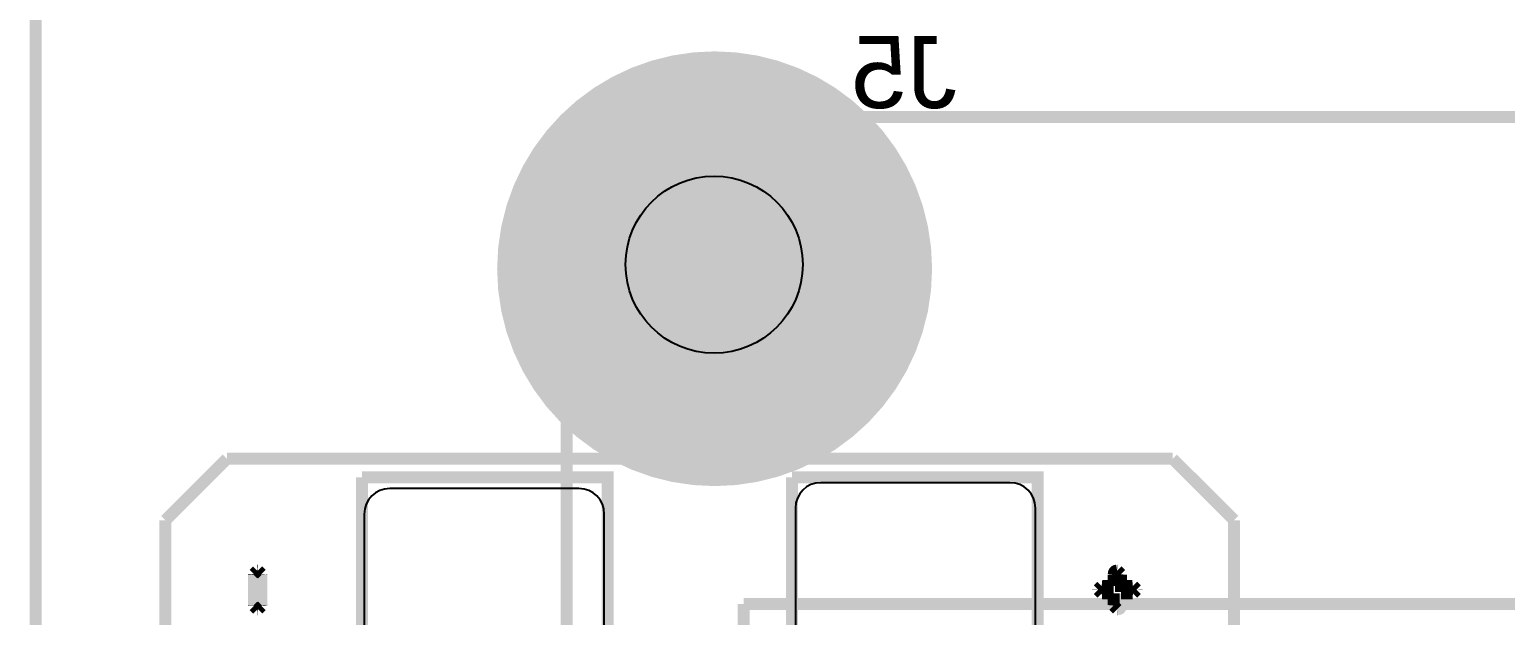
# Model space of a CAD drawing. Header units: inches. Extents: x -2.67 to 2.67, y -1.82 to 1.83.
# Drawn here: x -2.673 to -1.689, y 0.714 to 1.105 of the extents above; entities that cross this region are included whole.
import ezdxf

# ---------------------------------------------------------------- set-up
doc = ezdxf.new("R2010")
doc.units = ezdxf.units.IN
doc.layers.get('0').update_dxf_attribs({"linetype": 'CONTINUOUS'})

# ---------------------------------------------------------------- blocks, each defined once
blk = doc.blocks.new('EPAD')
at = {"const_width": 0.5}
blk.add_lwpolyline([(-0.25, 0, 1), (0.25, 0, 1)], format="xyb", close=True, dxfattribs=at)

msp = doc.modelspace()

# ---------------------------------------------------------------- linework, layer by layer
at = {"const_width": 0.008}
for points in [[(-2.669461, -1.806504), (2.669461, -1.806504), (2.669461, 1.669874), (-2.669461, 1.669874), (-2.669461, -1.806504)], [(-2.669461, -1.806504), (2.669461, -1.806504), (2.669461, 1.669874), (-2.669461, 1.669874), (-2.669461, -1.806504)], [(-2.669461, -1.806504), (2.669461, -1.806504), (2.669461, 1.669874), (-2.669461, 1.669874), (-2.669461, -1.806504)], [(-2.315453, 1.046638), (-2.315453, -1.709268)], [(1.345965, 1.046638), (-2.315453, 1.046638)], [(-2.315453, 1.046638), (-2.315453, -1.709268)], [(1.345965, 1.046638), (-2.315453, 1.046638)], [(-2.315453, 1.046638), (-2.315453, -1.709268)], [(1.345965, 1.046638), (-2.315453, 1.046638)], [(-2.582846, 0.777748), (-2.541902, 0.818693)], [(-2.582846, 0.777748), (-2.541902, 0.818693)], [(-2.582846, 0.777748), (-2.541902, 0.818693)], [(-2.541902, 0.818693), (-1.91135, 0.818693)], [(-2.541902, 0.818693), (-1.91135, 0.818693)], [(-2.541902, 0.818693), (-1.91135, 0.818693)], [(-1.91135, 0.818693), (-1.870406, 0.777748)], [(-1.91135, 0.818693), (-1.870406, 0.777748)], [(-1.91135, 0.818693), (-1.870406, 0.777748)], [(-2.451823, 0.56074), (-2.451823, 0.806409)], [(-2.288043, 0.56074), (-2.288043, 0.806409), (-2.451823, 0.806409)], [(-2.451823, 0.56074), (-2.451823, 0.806409)], [(-2.288043, 0.56074), (-2.288043, 0.806409), (-2.451823, 0.806409)], [(-2.451823, 0.56074), (-2.451823, 0.806409)], [(-2.288043, 0.56074), (-2.288043, 0.806409), (-2.451823, 0.806409)], [(-2.165209, 0.56074), (-2.165209, 0.806409)], [(-2.001429, 0.56074), (-2.001429, 0.806409), (-2.165209, 0.806409)], [(-2.165209, 0.56074), (-2.165209, 0.806409)], [(-2.001429, 0.56074), (-2.001429, 0.806409), (-2.165209, 0.806409)], [(-2.165209, 0.56074), (-2.165209, 0.806409)], [(-2.001429, 0.56074), (-2.001429, 0.806409), (-2.165209, 0.806409)], [(-2.582846, -0.655323), (-2.582846, 0.777748)], [(-2.582846, -0.655323), (-2.582846, 0.777748)], [(-2.582846, -0.655323), (-2.582846, 0.777748)], [(-1.870406, 0.777748), (-1.870406, -0.655323)], [(-1.870406, 0.777748), (-1.870406, -0.655323)], [(-1.870406, 0.777748), (-1.870406, -0.655323)], [(-2.521631, 0.744102), (-2.52386, 0.741872)], [(-2.521631, 0.744102), (-2.52386, 0.741872)], [(-2.521631, 0.744102), (-2.52386, 0.741872)], [(-2.521631, 0.744102), (-2.521537, 0.7441)], [(-2.521631, 0.744102), (-2.521537, 0.7441)], [(-2.521631, 0.744102), (-2.521537, 0.7441)], [(-2.521193, 0.744126), (-2.521538, 0.7441)], [(-2.521193, 0.744126), (-2.521538, 0.7441)], [(-2.521193, 0.744126), (-2.521538, 0.7441)], [(-2.521193, 0.744126), (-2.51888, 0.741813)], [(-2.521193, 0.744126), (-2.51888, 0.741813)], [(-2.521193, 0.744126), (-2.51888, 0.741813)], [(-1.94831, 0.7441), (-1.94934, 0.743915), (-1.949744, 0.743685), (-1.950076, 0.743363), (-1.950333, 0.742948), (-1.950517, 0.742441), (-1.950664, 0.741152)], [(-1.94831, 0.7441), (-1.94934, 0.743915), (-1.949744, 0.743685), (-1.950076, 0.743363), (-1.950333, 0.742948), (-1.950517, 0.742441), (-1.950664, 0.741152)], [(-1.94831, 0.7441), (-1.94934, 0.743915), (-1.949744, 0.743685), (-1.950076, 0.743363), (-1.950333, 0.742948), (-1.950517, 0.742441), (-1.950664, 0.741152)], [(-1.948204, 0.744102), (-1.94831, 0.7441)], [(-1.948204, 0.744102), (-1.94831, 0.7441)], [(-1.948204, 0.744102), (-1.94831, 0.7441)], [(-1.948204, 0.744102), (-1.945757, 0.741656)], [(-1.948204, 0.744102), (-1.945757, 0.741656)], [(-1.948204, 0.744102), (-1.945757, 0.741656)], [(-2.523824, 0.74147), (-2.52386, 0.741872)], [(-2.523824, 0.74147), (-2.52386, 0.741872)], [(-2.523824, 0.74147), (-2.52386, 0.741872)], [(-2.523824, 0.741472), (-2.523824, 0.720857)], [(-2.523824, 0.741472), (-2.523824, 0.720857)], [(-2.523824, 0.741472), (-2.523824, 0.720857)], [(-2.518887, 0.741632), (-2.51888, 0.741813)], [(-2.518887, 0.741632), (-2.51888, 0.741813)], [(-2.518887, 0.741632), (-2.51888, 0.741813)], [(-2.518887, 0.720971), (-2.518887, 0.741631)], [(-2.518887, 0.720971), (-2.518887, 0.741631)], [(-2.518887, 0.720971), (-2.518887, 0.741631)], [(-1.950664, 0.741152), (-1.950664, 0.733793)], [(-1.950664, 0.741152), (-1.950664, 0.733793)], [(-1.950664, 0.741152), (-1.950664, 0.733793)], [(-1.945796, 0.741218), (-1.945757, 0.741656)], [(-1.945796, 0.741218), (-1.945757, 0.741656)], [(-1.945796, 0.741218), (-1.945757, 0.741656)], [(-1.938369, 0.733884), (-1.945796, 0.733884), (-1.945796, 0.74122)], [(-1.938369, 0.733884), (-1.945796, 0.733884), (-1.945796, 0.74122)], [(-1.938369, 0.733884), (-1.945796, 0.733884), (-1.945796, 0.74122)], [(-1.961017, 0.731483), (-1.961024, 0.731302)], [(-1.961017, 0.731483), (-1.961024, 0.731302)], [(-1.961017, 0.731483), (-1.961024, 0.731302)], [(-1.958618, 0.728896), (-1.961024, 0.731302)], [(-1.958618, 0.728896), (-1.961024, 0.731302)], [(-1.958618, 0.728896), (-1.961024, 0.731302)], [(-1.958667, 0.733843), (-1.961017, 0.731493)], [(-1.958667, 0.733843), (-1.961017, 0.731493)], [(-1.958667, 0.733843), (-1.961017, 0.731493)], [(-1.961017, 0.731485), (-1.961017, 0.731493)], [(-1.961017, 0.731485), (-1.961017, 0.731493)], [(-1.961017, 0.731485), (-1.961017, 0.731493)], [(-1.958667, 0.733843), (-1.958182, 0.733793)], [(-1.958667, 0.733843), (-1.958182, 0.733793)], [(-1.958667, 0.733843), (-1.958182, 0.733793)], [(-1.958618, 0.728896), (-1.95825, 0.728925)], [(-1.958618, 0.728896), (-1.95825, 0.728925)], [(-1.958618, 0.728896), (-1.95825, 0.728925)], [(-1.958252, 0.728924), (-1.950664, 0.728924)], [(-1.958252, 0.728924), (-1.950664, 0.728924)], [(-1.958252, 0.728924), (-1.950664, 0.728924)], [(-1.950664, 0.733793), (-1.958183, 0.733793)], [(-1.950664, 0.733793), (-1.958183, 0.733793)], [(-1.950664, 0.733793), (-1.958183, 0.733793)], [(-1.950664, 0.728924), (-1.950664, 0.7212)], [(-1.950664, 0.728924), (-1.950664, 0.7212)], [(-1.950664, 0.728924), (-1.950664, 0.7212)], [(-1.948127, 0.71832), (-1.947097, 0.718505), (-1.946693, 0.718735), (-1.946362, 0.719057), (-1.946104, 0.719472), (-1.94592, 0.719979), (-1.945773, 0.721269), (-1.945773, 0.728924)], [(-1.948127, 0.71832), (-1.947097, 0.718505), (-1.946693, 0.718735), (-1.946362, 0.719057), (-1.946104, 0.719472), (-1.94592, 0.719979), (-1.945773, 0.721269), (-1.945773, 0.728924)], [(-1.948127, 0.71832), (-1.947097, 0.718505), (-1.946693, 0.718735), (-1.946362, 0.719057), (-1.946104, 0.719472), (-1.94592, 0.719979), (-1.945773, 0.721269), (-1.945773, 0.728924)], [(-1.945773, 0.728924), (-1.938163, 0.728924)], [(-1.945773, 0.728924), (-1.938163, 0.728924)], [(-1.945773, 0.728924), (-1.938163, 0.728924)], [(-1.937872, 0.733935), (-1.938369, 0.733884)], [(-1.937872, 0.733935), (-1.938369, 0.733884)], [(-1.937872, 0.733935), (-1.938369, 0.733884)], [(-1.937799, 0.728897), (-1.938164, 0.728925)], [(-1.937799, 0.728897), (-1.938164, 0.728925)], [(-1.937799, 0.728897), (-1.938164, 0.728925)], [(-1.937872, 0.733935), (-1.93542, 0.731483)], [(-1.937872, 0.733935), (-1.93542, 0.731483)], [(-1.937872, 0.733935), (-1.93542, 0.731483)], [(-1.937799, 0.728897), (-1.935414, 0.731282)], [(-1.937799, 0.728897), (-1.935414, 0.731282)], [(-1.937799, 0.728897), (-1.935414, 0.731282)], [(-1.93542, 0.731462), (-1.93542, 0.731483)], [(-1.93542, 0.731462), (-1.93542, 0.731483)], [(-1.93542, 0.731462), (-1.93542, 0.731483)], [(-1.93542, 0.731461), (-1.935414, 0.731282)], [(-1.93542, 0.731461), (-1.935414, 0.731282)], [(-1.93542, 0.731461), (-1.935414, 0.731282)], [(-2.523824, 0.720858), (-2.523838, 0.720602)], [(-2.523824, 0.720858), (-2.523838, 0.720602)], [(-2.523824, 0.720858), (-2.523838, 0.720602)], [(-2.52154, 0.718304), (-2.523838, 0.720602)], [(-2.52154, 0.718304), (-2.523838, 0.720602)], [(-2.52154, 0.718304), (-2.523838, 0.720602)], [(-2.52154, 0.718304), (-2.521264, 0.71832)], [(-2.52154, 0.718304), (-2.521264, 0.71832)], [(-2.52154, 0.718304), (-2.521264, 0.71832)], [(-2.521131, 0.718316), (-2.521263, 0.71832)], [(-2.521131, 0.718316), (-2.521263, 0.71832)], [(-2.521131, 0.718316), (-2.521263, 0.71832)], [(-2.521131, 0.718316), (-2.518856, 0.720592)], [(-2.521131, 0.718316), (-2.518856, 0.720592)], [(-2.521131, 0.718316), (-2.518856, 0.720592)], [(-2.518887, 0.720972), (-2.518856, 0.720592)], [(-2.518887, 0.720972), (-2.518856, 0.720592)], [(-2.518887, 0.720972), (-2.518856, 0.720592)], [(-2.197343, 0.721835), (-2.197343, -1.384465)], [(-2.197343, 0.721835), (1.227854, 0.721835)], [(-2.197343, 0.721835), (-2.197343, -1.384465)], [(-2.197343, 0.721835), (1.227854, 0.721835)], [(-2.197343, 0.721835), (-2.197343, -1.384465)], [(-2.197343, 0.721835), (1.227854, 0.721835)], [(-1.950664, 0.721199), (-1.950702, 0.720772)], [(-1.950664, 0.721199), (-1.950702, 0.720772)], [(-1.950664, 0.721199), (-1.950702, 0.720772)], [(-1.948246, 0.718317), (-1.950702, 0.720772)], [(-1.948246, 0.718317), (-1.950702, 0.720772)], [(-1.948246, 0.718317), (-1.950702, 0.720772)], [(-1.948246, 0.718317), (-1.948126, 0.71832)], [(-1.948246, 0.718317), (-1.948126, 0.71832)], [(-1.948246, 0.718317), (-1.948126, 0.71832)]]:
    msp.add_lwpolyline(points, dxfattribs=at)
for points in [[(-2.290248, 0.565811), (-2.290248, 0.781811), (-2.290586, 0.785287), (-2.291559, 0.788501), (-2.293106, 0.791392), (-2.295162, 0.793897), (-2.297667, 0.795954), (-2.300558, 0.7975), (-2.303772, 0.798473), (-2.307248, 0.798811), (-2.433248, 0.798811), (-2.436724, 0.798473), (-2.439938, 0.7975), (-2.442829, 0.795954), (-2.445334, 0.793897), (-2.447391, 0.791392), (-2.448937, 0.788501), (-2.44991, 0.785287), (-2.450248, 0.781811), (-2.450248, 0.565811)], [(-2.002846, 0.569748), (-2.002846, 0.785748), (-2.003185, 0.789224), (-2.004158, 0.792438), (-2.005704, 0.795329), (-2.007761, 0.797834), (-2.010265, 0.799891), (-2.013156, 0.801437), (-2.01637, 0.80241), (-2.019846, 0.802748), (-2.145846, 0.802748), (-2.149322, 0.80241), (-2.152537, 0.801437), (-2.155428, 0.799891), (-2.157932, 0.797834), (-2.159989, 0.795329), (-2.161535, 0.792438), (-2.162508, 0.789224), (-2.162846, 0.785748), (-2.162846, 0.569748)]]:
    msp.add_lwpolyline(points)
msp.add_circle((-2.217028, 0.948213), 0.059055)
msp.add_circle((-2.217028, 0.948213), 0.059055)
msp.add_circle((-2.217028, 0.948213), 0.059055)

# ---------------------------------------------------------------- block references
at = {"xscale": 0.29, "yscale": 0.29}
msp.add_blockref('EPAD', (-2.216705, 0.945465), dxfattribs=at)

# ---------------------------------------------------------------- texts
at = {"text_generation_flag": 2, "width": 1.041667}
msp.add_text('J5', height=0.048, dxfattribs=at).set_placement((-2.05517, 1.052634))
msp.add_text('J5', height=0.048, dxfattribs=at).set_placement((-2.05517, 1.052634))
msp.add_text('J5', height=0.048, dxfattribs=at).set_placement((-2.05517, 1.052634))

doc.saveas('drawing.dxf')
